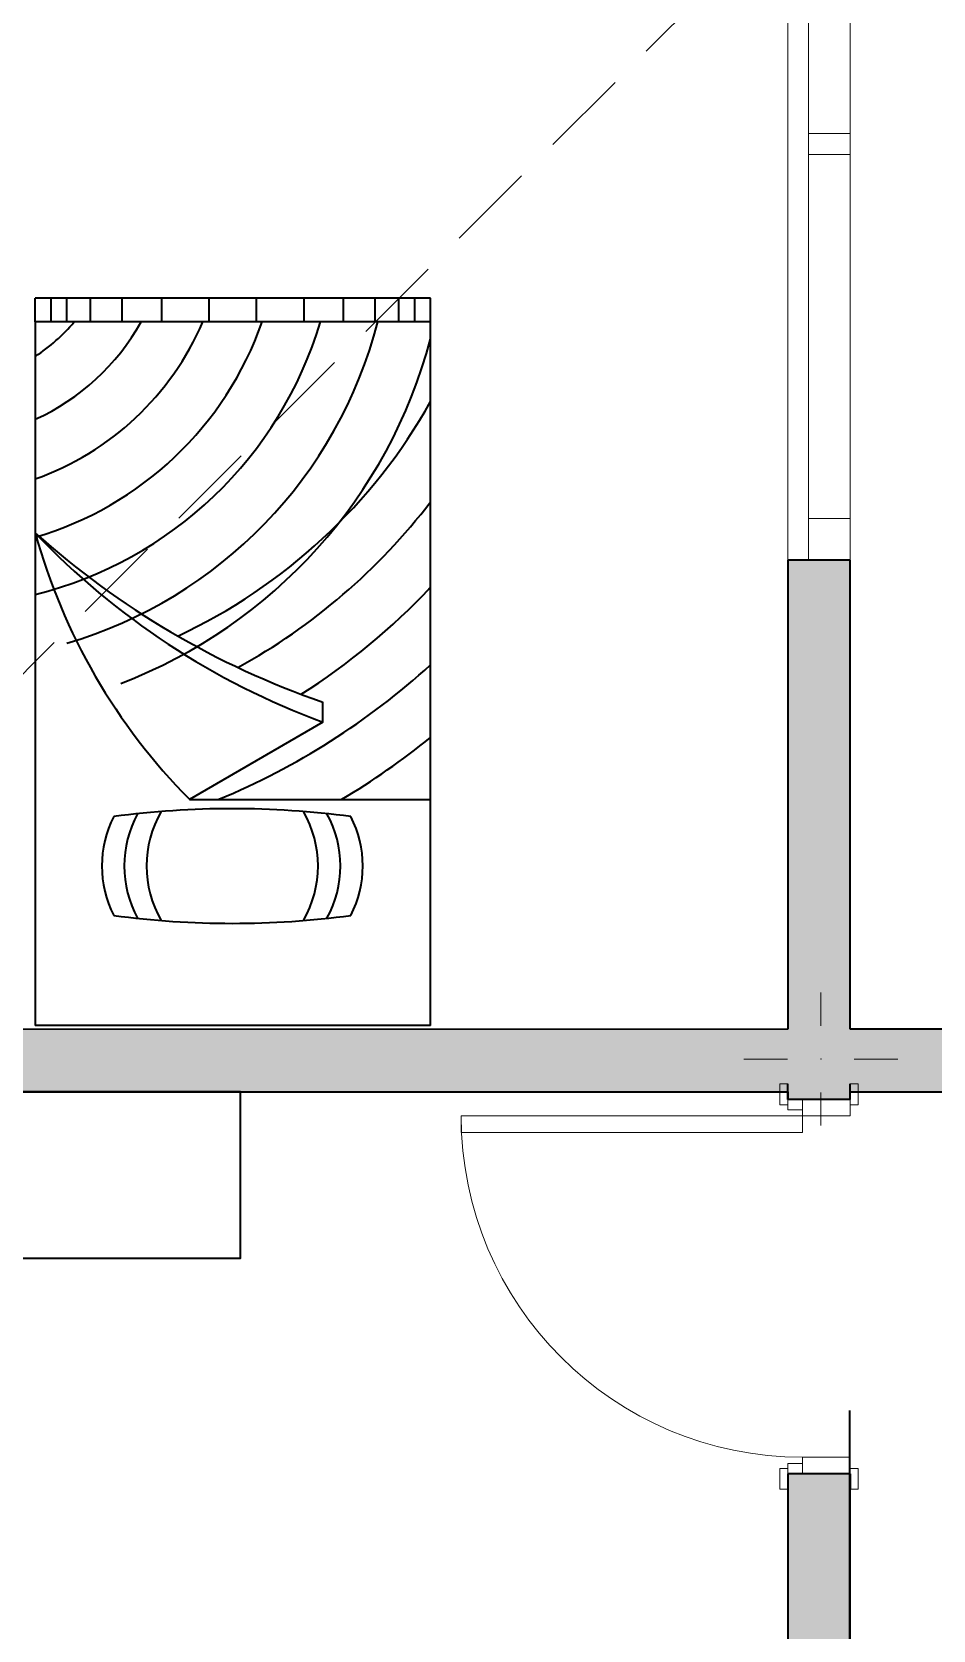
# Model space of a CAD drawing. Header units: millimetres. Extents: x -234375 to -184638, y -91483 to -70216.
# Drawn here: x -190477 to -188311, y -84307 to -80466 of the extents above; entities that cross this region are included whole.
import ezdxf

# ---------------------------------------------------------------- set-up
doc = ezdxf.new("R2010")
doc.units = ezdxf.units.MM
doc.header["$MEASUREMENT"] = 0
doc.linetypes.add('Hidden', pattern=[317.5, 211.666667, -105.833333])
doc.linetypes.add('Wipeout_Contour', pattern=[20000, 0, -20000])
for name, color, linetype, lineweight in [('New_0_Pen_No__7', 7, 'Continuous', 35), ('New_Archicad Doors_Pen_No__27', 7, 'Continuous', 35), ('New_Archicad Windows_Pen_No__27', 7, 'Continuous', 35), ('New_Drawing & Figure_Pen_No__7', 7, 'Continuous', 35), ('New_Shell - Roof_Pen_No__1', 7, 'Continuous', 13), ('New_Structural - Bearing_Pen_No__20', 1, 'Continuous', 0), ('New_Structural - Bearing_Pen_No__27', 7, 'Continuous', 35)]:
    doc.layers.add(name, color=color, linetype=linetype, lineweight=lineweight)
for name, color, linetype in [('New_Archicad Doors', 7, 'Continuous'), ('New_Archicad Windows', 7, 'Continuous'), ('New_Drawing & Figure', 7, 'Continuous'), ('New_Shell - Roof', 7, 'Continuous'), ('New_Structural - Bearing', 7, 'Continuous')]:
    doc.layers.add(name, color=color, linetype=linetype)
for name, color, linetype, lineweight, true_color in [('New_Archicad Doors_Pen_No__23', 30, 'Continuous', 20, 0xff6600), ('New_Archicad Doors_Pen_No__3', 30, 'Continuous', 18, 0xff6600), ('New_Archicad Windows_Pen_No__23', 30, 'Continuous', 20, 0xff6600), ('New_Archicad Windows_Pen_No__3', 30, 'Continuous', 18, 0xff6600), ('New_Structural - Bearing_Pen_No__160', 33, 'Continuous', 20, 0xb4a35c)]:
    doc.layers.add(name, color=color, linetype=linetype, lineweight=lineweight, true_color=true_color)

# ---------------------------------------------------------------- blocks, each defined once
blk = doc.blocks.new('Wall_16', base_point=(-187006.8, -82863.2))
at = {"layer": 'New_Structural - Bearing_Pen_No__160', "linetype": 'Continuous', "lineweight": 0, "true_color": 0x5a512e}
for points in [[(-188660.4, -82863.2), (-194325.3, -82863.3), (-194325.3, -83013.3), (-191076.8, -83013.2), (-191076.8, -82863.3), (-190878.8, -82863.3), (-190878.8, -83013.2), (-188660.4, -83013.2), (-188660.4, -83002.3), (-188685.9, -83002.3), (-188685.9, -82867.2), (-188660.4, -82867.2)], [(-188510.4, -83013.2), (-187194.5, -83013.2), (-187194.5, -82863.2), (-188510.4, -82863.2), (-188510.4, -82867.2), (-188475.9, -82867.2), (-188475.9, -83002.3), (-188510.4, -83002.3)]]:
    blk.add_hatch(color=59, dxfattribs=at).paths.add_polyline_path(points)
at = {"layer": 'New_Structural - Bearing_Pen_No__27', "color": 7, "linetype": 'Continuous', "lineweight": 35, "flags": 128}
for points in [[(-188660.4, -82863.2), (-194325.3, -82863.3)], [(-187194.5, -82863.2), (-188510.4, -82863.2)], [(-190878.8, -83013.2), (-188660.4, -83013.2)], [(-188510.4, -83013.2), (-187194.5, -83013.2)]]:
    blk.add_lwpolyline(points, dxfattribs=at)
blk = doc.blocks.new('2-Sash Sliding Window_2')
at = {"layer": 'New_Archicad Windows_Pen_No__23', "color": 30, "linetype": 'Continuous', "lineweight": 20, "true_color": 0xff6600}
for p, q in [((-1000, 0), (-900, 0)), ((-900, 0), (-900, -100)), ((-25, -100), (-25, 0)), ((-25, 0), (25, 0)), ((-25, 0), (25, 0)), ((25, 0), (25, -100)), ((900, -100), (900, 0)), ((900, 0), (1000, 0)), ((-900, -100), (-1000, -100)), ((25, -100), (-25, -100)), ((25, -100), (-25, -100)), ((1000, -100), (900, -100))]:
    blk.add_line(p, q, dxfattribs=at)
at = {"layer": 'New_Archicad Windows_Pen_No__27', "color": 7, "linetype": 'Continuous', "lineweight": 35}
for p, q in [((-1000, 0), (-1000, 50)), ((1000, 0), (1000, 50)), ((-1000, -100), (-1000, 0)), ((-1000, -100), (-1000, 0)), ((1000, -100), (1000, 0)), ((1000, -100), (1000, 0))]:
    blk.add_line(p, q, dxfattribs=at)
at = {"layer": 'New_Archicad Windows_Pen_No__3', "color": 30, "linetype": 'Continuous', "lineweight": 18, "true_color": 0xff6600}
for p, q in [((-1000, 50), (1000, 50)), ((-900, 0), (-25, 0)), ((25, 0), (900, 0)), ((-1000, -100), (1000, -100)), ((-25, -100), (-900, -100)), ((900, -100), (25, -100))]:
    blk.add_line(p, q, dxfattribs=at)
blk = doc.blocks.new('Door_2')
at = {"layer": 'New_Archicad Doors_Pen_No__23', "color": 30, "linetype": 'Continuous', "lineweight": 20, "true_color": 0xff6600}
for p, q in [((-410, 0), (-450, 0)), ((-450, 0), (-450, -115)), ((-410, -115), (-410, 0)), ((450, 0), (410, 0)), ((410, 0), (410, -115)), ((450, -115), (450, 0)), ((-450, -115), (-410, -115)), ((410, -115), (450, -115))]:
    blk.add_line(p, q, dxfattribs=at)
at = {"layer": 'New_Archicad Doors_Pen_No__27', "color": 7, "linetype": 'Continuous', "lineweight": 35}
for p, q in [((-450, 35), (-487, 35)), ((-450, 35), (-487, 35)), ((-450, 0), (-450, 35)), ((-450, 0), (-450, 35)), ((-450, -115), (-450, 0)), ((-450, -115), (-450, 0)), ((450, 0), (450, 35)), ((450, 0), (450, 35)), ((450, 35), (487, 35)), ((450, 35), (487, 35)), ((450, -115), (450, 0)), ((450, -115), (450, 0)), ((-450, -115), (-487, -115)), ((-450, -115), (-487, -115)), ((450, -115), (487, -115)), ((450, -115), (487, -115))]:
    blk.add_line(p, q, dxfattribs=at)
at = {"layer": 'New_Archicad Doors_Pen_No__3', "color": 30, "linetype": 'Continuous', "lineweight": 18, "true_color": 0xff6600}
for p, q in [((370, 0), (370, 820)), ((370, 820), (410, 820)), ((410, 820), (410, 0)), ((-437, 54), (-487, 54)), ((-487, 54), (-487, 35)), ((-437, 35), (-437, 54)), ((487, 54), (437, 54)), ((437, 54), (437, 35)), ((487, 35), (487, 54)), ((-487, 35), (-437, 35)), ((-425, 35), (-450, 35)), ((-450, 35), (-450, 0)), ((-450, 0), (-425, 0)), ((-425, 0), (-425, 35)), ((410, 0), (370, 0)), ((450, 35), (425, 35)), ((425, 35), (425, 0)), ((425, 0), (450, 0)), ((437, 35), (487, 35)), ((450, 0), (450, 35)), ((-437, -115), (-487, -115)), ((-487, -115), (-487, -134)), ((-437, -134), (-437, -115)), ((487, -115), (437, -115)), ((437, -115), (437, -134)), ((487, -134), (487, -115)), ((-487, -134), (-437, -134)), ((437, -134), (487, -134))]:
    blk.add_line(p, q, dxfattribs=at)
blk.add_arc((410, 0), 820, 90, 180, dxfattribs=at)
blk = doc.blocks.new('Wall_23', base_point=(-188510.5, -89693.6))
at = {"layer": 'New_Structural - Bearing_Pen_No__160', "linetype": 'Continuous', "lineweight": 0, "true_color": 0x5a512e}
for points in [[(-188660.4, -81735.5), (-188660.4, -82867.2), (-188510.4, -82867.2), (-188510.4, -81735.5)], [(-188660.4, -83031.5), (-188510.4, -83031.5), (-188510.4, -83002.3), (-188660.4, -83002.3)], [(-188660.5, -85934.8), (-188510.5, -85934.8), (-188510.4, -83931.5), (-188660.4, -83931.5)]]:
    blk.add_hatch(color=59, dxfattribs=at).paths.add_polyline_path(points)
at = {"layer": 'New_Structural - Bearing_Pen_No__27', "color": 7, "linetype": 'Continuous', "lineweight": 35}
for p, q in [((-188610.4, -81735.5), (-188660.4, -81735.5)), ((-188510.4, -81735.5), (-188610.4, -81735.5)), ((-188660.4, -83031.5), (-188660.4, -82994.5)), ((-188625.4, -83031.5), (-188660.4, -83031.5)), ((-188510.4, -83031.5), (-188625.4, -83031.5)), ((-188510.4, -83031.5), (-188510.4, -82994.5)), ((-188660.4, -83931.5), (-188660.4, -83968.5)), ((-188625.4, -83931.5), (-188660.4, -83931.5)), ((-188510.4, -83931.5), (-188625.4, -83931.5)), ((-188510.4, -83931.5), (-188510.4, -83968.5))]:
    blk.add_line(p, q, dxfattribs=at)
at = {"layer": 'New_Structural - Bearing_Pen_No__27', "color": 7, "linetype": 'Continuous', "lineweight": 35, "flags": 128}
for points in [[(-188660.4, -81735.5), (-188660.4, -82863.2)], [(-188510.4, -82863.2), (-188510.4, -81735.5)], [(-188660.4, -83013.2), (-188660.4, -83031.5)], [(-188510.4, -83031.5), (-188510.4, -83013.2)], [(-188660.4, -83931.5), (-188660.5, -85934.8)], [(-188510.5, -85934.8), (-188510.4, -83931.5)]]:
    blk.add_lwpolyline(points, dxfattribs=at)
at = {"layer": 'New_Archicad Doors', "color": 21, "linetype": 'Continuous', "lineweight": 18, "true_color": 0xff9955, "zscale": 1000, "rotation": 89.99907197355292}
blk.add_blockref('Door_2', (-188625.4, -83481.5), dxfattribs=at)
at = {"layer": 'New_Archicad Windows', "color": 21, "linetype": 'Continuous', "lineweight": 18, "true_color": 0xff9955, "xscale": -1, "zscale": 1000, "rotation": 89.99907197355292}
blk.add_blockref('2-Sash Sliding Window_2', (-188610.4, -80735.5), dxfattribs=at)
blk = doc.blocks.new('Column_31', base_point=(-188580.9, -82934.7))
at = {"layer": 'New_Structural - Bearing_Pen_No__160', "linetype": 'Continuous', "lineweight": 0, "true_color": 0x5a512e}
for points in [[(-188685.9, -83002.3), (-188660.4, -83002.3), (-188660.4, -82867.2), (-188685.9, -82867.2)], [(-188660.4, -83002.3), (-188510.4, -83002.3), (-188510.4, -82867.2), (-188660.4, -82867.2)], [(-188510.4, -83002.3), (-188475.9, -83002.3), (-188475.9, -82867.2), (-188510.4, -82867.2)]]:
    blk.add_hatch(color=59, dxfattribs=at).paths.add_polyline_path(points)
at = {"layer": 'New_Structural - Bearing_Pen_No__20', "color": 1, "linetype": 'Continuous', "lineweight": 0}
for p, q in [((-188580.9, -82854.7), (-188580.9, -82774.7)), ((-188660.9, -82934.7), (-188765.9, -82934.7)), ((-188500.9, -82934.7), (-188395.9, -82934.7)), ((-188580.9, -83014.7), (-188580.9, -83094.7))]:
    blk.add_line(p, q, dxfattribs=at)
blk.add_point((-188580.9, -82934.7), dxfattribs=at)
blk = doc.blocks.new('Roof_1', base_point=(-201339, -70721))
at = {"layer": 'New_Shell - Roof_Pen_No__1', "color": 7, "linetype": 'Hidden', "lineweight": 13, "flags": 128}
blk.add_lwpolyline([(-192594.7, -84103), (-186597.5, -78112)], dxfattribs=at)

msp = doc.modelspace()

# ---------------------------------------------------------------- linework, layer by layer
at = {"layer": 'New_0_Pen_No__7', "color": 7, "linetype": 'Continuous', "lineweight": 35}
msp.add_line((-188511.9, -83779.3), (-188511.8, -85932.4), dxfattribs=at)
at = {"layer": 'New_Drawing & Figure_Pen_No__7', "color": 7, "linetype": 'Continuous', "lineweight": 35}
for p, q in [((-189518.7, -81106.3), (-190468.7, -81106.3)), ((-190468.7, -81163.3), (-190468.7, -81106.3)), ((-190430.7, -81163.3), (-190430.7, -81106.3)), ((-190392.7, -81163.3), (-190392.7, -81106.3)), ((-190335.7, -81163.3), (-190335.7, -81106.3)), ((-190259.7, -81163.3), (-190259.7, -81106.3)), ((-190164.7, -81163.3), (-190164.7, -81106.3)), ((-190050.7, -81163.3), (-190050.7, -81106.3)), ((-189936.7, -81163.3), (-189936.7, -81106.3)), ((-189822.7, -81163.3), (-189822.7, -81106.3)), ((-189727.7, -81163.3), (-189727.7, -81106.3)), ((-189651.7, -81163.3), (-189651.7, -81106.3)), ((-189594.7, -81163.3), (-189594.7, -81106.3)), ((-189556.7, -81163.3), (-189556.7, -81106.3)), ((-189518.7, -81163.3), (-189518.7, -81106.3)), ((-189518.7, -81163.3), (-190468.7, -81163.3)), ((-190468.7, -81163.3), (-190468.7, -82854.3)), ((-189518.7, -82854.3), (-189518.7, -81163.3)), ((-189777.6, -82124.9), (-189777.6, -82076.9)), ((-189777.6, -82124.9), (-190098.3, -82310.5)), ((-190098.3, -82310.5), (-189518.7, -82310.5)), ((-189518.7, -82854.3), (-190468.7, -82854.3)), ((-188511.9, -83779.3), (-188511.8, -85932.4))]:
    msp.add_line(p, q, dxfattribs=at)
for centre, radius, start, end in [((-190699.1, -80891.2), 423, 303.0005, 319.9724), ((-190699.1, -80891.2), 955, 283.9597, 343.4488), ((-190699.1, -80891.2), 689, 289.5345, 336.7432), ((-190699.1, -80891.2), 556, 294.4791, 330.705), ((-190699.1, -80891.2), 822, 286.2765, 340.6726), ((-190699.1, -80891.2), 1088, 286.3571, 345.5196), ((-190699.1, -80891.2), 1221, 290.9126, 345.181), ((-190699.1, -80691.2), 1354, 295.0312, 330.6659), ((-190699.1, -80691.2), 1487, 298.8498, 322.5425), ((-189111.8, -80154.2), 2034.8, 228.1744, 250.8994), ((-189147.1, -80413.3), 1824.1, 223.5682, 249.7767), ((-189058.5, -81281.5), 1462.8, 195.4197, 224.7017), ((-190699.1, -80691.2), 1620, 302.4602, 316.772), ((-190699.1, -80691.2), 1753, 292.527, 312.3263), ((-190699.1, -80691.2), 1886, 300.8447, 308.7459), ((-189995.3, -84480), 2147, 82.3719, 97.6281), ((-189939.7, -82470.7), 261.6, 149.9717, 210.0283), ((-190050.9, -82470.7), 261.6, 329.9717, 30.0283), ((-190047.1, -82470.7), 261.6, 153.0085, 206.9915), ((-189993.4, -82470.7), 261.6, 151.2999, 208.7001), ((-189997.2, -82470.7), 261.6, 331.2999, 28.7001), ((-189943.4, -82470.7), 261.6, 333.0085, 26.9915), ((-189995.3, -80461.5), 2147, 262.3719, 277.6281)]:
    msp.add_arc(centre, radius, start, end, dxfattribs=at)

# ---------------------------------------------------------------- block references
at = {"layer": 'New_Structural - Bearing', "color": 7, "lineweight": 35}
msp.add_blockref('Wall_23', (-188510.5, -89693.6), dxfattribs=at)
at = {"layer": 'New_Structural - Bearing', "color": 7, "lineweight": 13}
msp.add_blockref('Column_31', (-188580.9, -82934.7), dxfattribs=at)

# ---------------------------------------------------------------- wipeouts: each hides what was drawn before it
at = {"color": 254, "linetype": 'Wipeout_Contour', "lineweight": 0, "ltscale": 834947.779186}
msp.add_wipeout([(-192889, -83413.3), (-189975.4, -83413.3), (-189975.4, -83013.3), (-192889, -83013.3)], dxfattribs=at).dxf.layer = 'New_Drawing & Figure'

# ---------------------------------------------------------------- next in the draw order: linework, layer by layer
at = {"layer": 'New_Drawing & Figure_Pen_No__7', "color": 7, "linetype": 'Continuous', "lineweight": 35}
for p, q in [((-189975.4, -83013.3), (-192889, -83013.3)), ((-189975.4, -83413.3), (-189975.4, -83013.3)), ((-192889, -83413.3), (-189975.4, -83413.3))]:
    msp.add_line(p, q, dxfattribs=at)
at = {"layer": 'New_Drawing & Figure_Pen_No__7', "color": 7, "linetype": 'Continuous', "lineweight": 35, "flags": 128}
msp.add_lwpolyline([(-192889, -83413.3), (-189975.4, -83413.3), (-189975.4, -83013.3), (-192889, -83013.3)], close=True, dxfattribs=at)

# ---------------------------------------------------------------- next in the draw order: block references
at = {"layer": 'New_Shell - Roof', "color": 7, "linetype": 'Continuous', "lineweight": 13}
msp.add_blockref('Roof_1', (-201339, -70721), dxfattribs=at)
at = {"layer": 'New_Structural - Bearing', "color": 7, "lineweight": 35}
msp.add_blockref('Wall_16', (-187006.8, -82863.2), dxfattribs=at)

doc.saveas('drawing.dxf')
